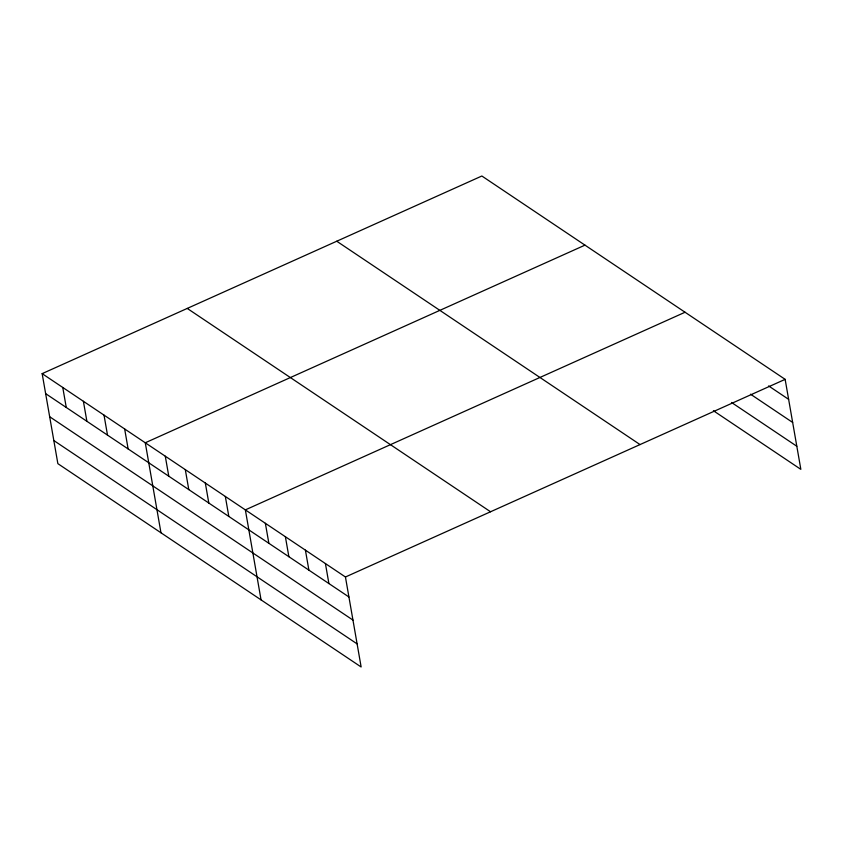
<?xml version="1.0" encoding="UTF-8"?>
<svg xmlns="http://www.w3.org/2000/svg" width="843" height="843" viewBox="0 0 843 843"><rect width="100%" height="100%" fill="white"/><g stroke="black" fill="none" stroke-linecap="round" stroke-linejoin="round"><path stroke-width="1.26" d="M42.15 373.639L345.44 576.991L361.141 666.992L57.861 463.65L42.15 373.639L481.859 176.008L785.139 379.35L800.85 469.361L713.41 410.731M584.968 245.144L145.27 442.775L160.971 532.787M685.053 312.247L245.355 509.878L261.056 599.889M345.44 576.991L785.139 379.35M768.616 385.925L788.626 399.35M750.523 394.197L792.662 422.459M731.503 402.459L796.814 446.253M336.747 241.224L640.037 444.577M187.251 308.422L490.542 511.764M45.638 393.639L348.928 596.981M49.674 416.737L352.964 620.09M53.826 440.541L357.116 643.894M325.419 563.567L328.907 583.567M305.408 550.142L308.896 570.142M285.387 536.728L288.875 556.717M265.366 523.303L268.864 543.303M225.334 496.464L228.822 516.464M205.323 483.039L208.811 503.039M185.302 469.625L188.79 489.614M165.281 456.2L168.779 476.2M124.648 428.95L128.136 448.95M104.016 415.125L107.514 435.125M83.394 401.3L86.892 421.289M62.772 387.464L66.26 407.464"/></g></svg>
